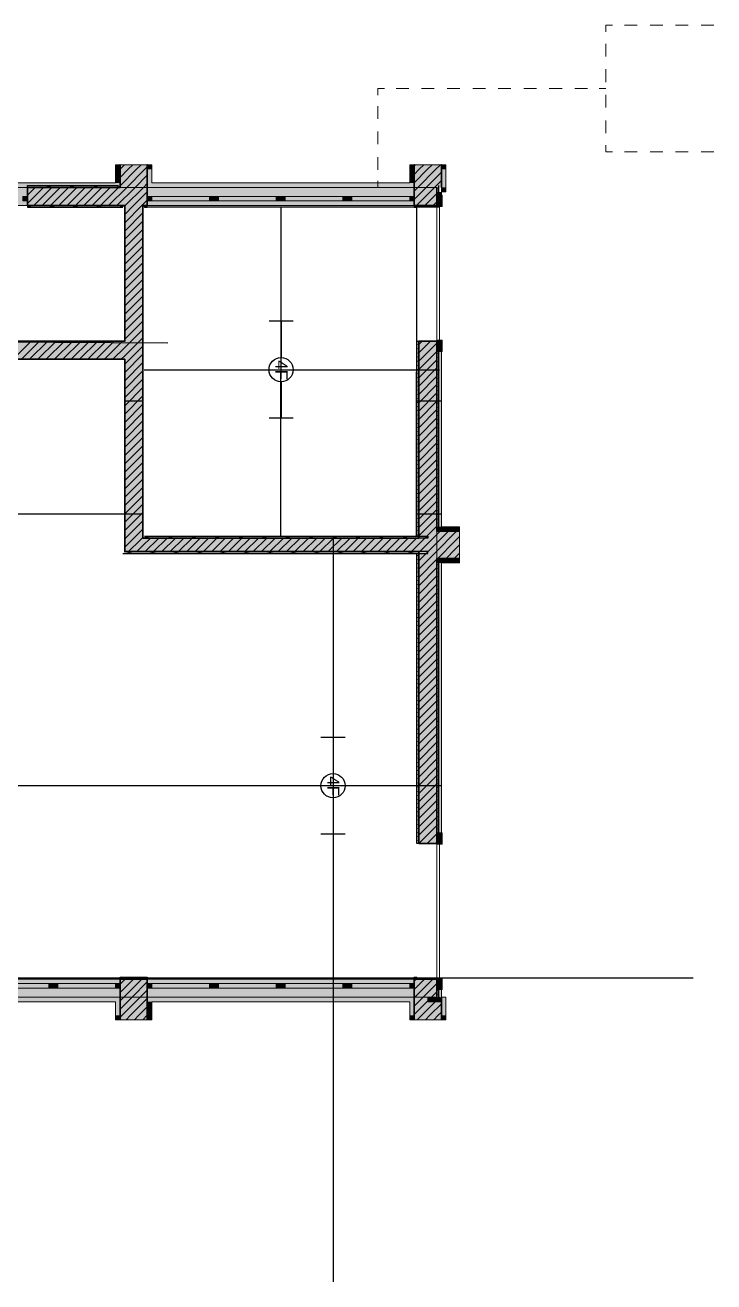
# Model space of a CAD drawing. Header units: inches. Extents: x 99 to 83418, y 65 to 21631.
# Drawn here: x 33628 to 41239, y 7742 to 21631 of the extents above; entities that cross this region are included whole.
import ezdxf

# ---------------------------------------------------------------- set-up
doc = ezdxf.new("R2010")
doc.units = ezdxf.units.IN
doc.header["$MEASUREMENT"] = 0
for name, color, linetype in [('A-Place', 50, 'Continuous'), ('lights', 1, 'Continuous'), ('PDF_Structural - Bearing', 7, 'Continuous')]:
    doc.layers.add(name, color=color, linetype=linetype)
doc.layers.add('PDF_Interior$-$Furniture$', color=7, linetype='Continuous', true_color=0x573938)
doc.styles.get("Standard").update_dxf_attribs({"font": 'arial.ttf'})

# ---------------------------------------------------------------- blocks, each defined once
blk = doc.blocks.new('4feet')
at = {"layer": 'lights'}
for p, q in [((2508, 2040), (2508, 1740)), ((3708, 2040), (3708, 1740)), ((2508, 1890), (2958, 1890)), ((3258, 1890), (3708, 1890))]:
    blk.add_line(p, q, dxfattribs=at)
blk.add_circle((3108, 1890), 150, dxfattribs=at)
at = {"layer": 'lights', "insert": (2990, 1970), "char_height": 150, "attachment_point": 1}
blk.add_mtext_dynamic_manual_height_columns('4F', width=300, gutter_width=12.5, heights=[0], dxfattribs=at)

msp = doc.modelspace()

# ---------------------------------------------------------------- linework, layer by layer
at = {"layer": 'A-Place'}
for p, q in [((34943, 19623), (38208, 19623)), ((36454, 15985), (36458, 19620)), ((37954, 15983), (37958, 19618)), ((31631, 18138), (35204, 18121)), ((34943, 17823), (38208, 17823)), ((34928, 17475), (34728, 17475)), ((38228, 17475), (37958, 17475)), ((34928, 16225), (31630, 16225)), ((38228, 16225), (37954, 16225)), ((37031, 15983), (37031, 7742)), ((38228, 13225), (31630, 13225)), ((41009, 11100), (7459, 11100))]:
    msp.add_line(p, q, dxfattribs=at)
at = {"layer": 'PDF_Interior$-$Furniture$', "color": 121, "lineweight": 13, "true_color": 0x80ffdf}
for points in [[(33685, 19858), (33653, 19852)], [(33944, 19858), (33831, 19838)], [(34203, 19858), (34090, 19838)], [(34463, 19858), (34349, 19838)], [(34667, 19849), (34608, 19838)], [(38198, 19831), (38178, 19828)], [(38198, 19786), (38178, 19782)], [(38198, 19740), (38178, 19736)], [(33733, 19638), (33653, 19624)], [(33992, 19638), (33879, 19618)], [(34251, 19638), (34138, 19618)], [(34511, 19638), (34397, 19618)], [(34719, 19629), (34656, 19618)], [(34978, 19629), (34943, 19623)], [(38198, 19694), (38178, 19691)], [(38198, 19649), (38178, 19645)], [(37978, 18102), (37958, 18098)], [(37978, 18056), (37958, 18053)], [(38183, 18138), (38178, 18137)], [(38198, 18095), (38178, 18091)], [(37978, 18010), (37958, 18007)], [(37978, 17965), (37958, 17961)], [(37978, 17919), (37958, 17916)], [(38198, 18049), (38178, 18046)], [(38198, 18004), (38178, 18000)], [(38198, 17958), (38178, 17954)], [(37978, 17873), (37958, 17870)], [(37978, 17828), (37958, 17824)], [(37978, 17782), (37958, 17778)], [(38198, 17912), (38178, 17909)], [(38198, 17867), (38178, 17863)], [(38198, 17821), (38178, 17817)], [(37978, 17736), (37958, 17733)], [(37978, 17691), (37958, 17687)], [(37978, 17645), (37958, 17641)], [(38198, 17775), (38178, 17772)], [(38198, 17729), (38178, 17726)], [(38198, 17684), (38178, 17680)], [(37978, 17599), (37958, 17596)], [(37978, 17554), (37958, 17550)], [(37978, 17508), (37958, 17504)], [(38198, 17638), (38178, 17635)], [(38198, 17592), (38178, 17589)], [(38198, 17547), (38178, 17543)], [(38198, 17501), (38178, 17497)], [(37978, 17462), (37958, 17459)], [(37978, 17416), (37958, 17413)], [(37978, 17371), (37958, 17367)], [(38198, 17455), (38178, 17452)], [(38198, 17410), (38178, 17406)], [(38198, 17364), (38178, 17360)], [(37978, 17325), (37958, 17322)], [(37978, 17279), (37958, 17276)], [(37978, 17234), (37958, 17230)], [(38198, 17318), (38178, 17315)], [(38198, 17272), (38178, 17269)], [(38198, 17227), (38178, 17223)], [(37978, 17188), (37958, 17184)], [(37978, 17142), (37958, 17139)], [(37978, 17097), (37958, 17093)], [(38198, 17181), (38178, 17178)], [(38198, 17135), (38178, 17132)], [(38198, 17090), (38178, 17086)], [(37978, 17051), (37958, 17047)], [(37978, 17005), (37958, 17002)], [(37978, 16960), (37958, 16956)], [(38198, 17044), (38178, 17040)], [(38198, 16998), (38178, 16995)], [(38198, 16953), (38178, 16949)], [(37978, 16914), (37958, 16910)], [(37978, 16868), (37958, 16865)], [(37978, 16822), (37958, 16819)], [(38198, 16907), (38178, 16903)], [(38198, 16861), (38178, 16858)], [(38198, 16816), (38178, 16812)], [(37978, 16777), (37958, 16773)], [(37978, 16731), (37958, 16728)], [(37978, 16685), (37958, 16682)], [(38198, 16770), (38178, 16766)], [(38198, 16724), (38178, 16721)], [(38198, 16678), (38178, 16675)], [(37978, 16640), (37958, 16636)], [(37978, 16594), (37958, 16590)], [(37978, 16548), (37958, 16545)], [(38198, 16633), (38178, 16629)], [(38198, 16587), (38178, 16584)], [(38198, 16541), (38178, 16538)], [(37978, 16503), (37958, 16499)], [(37978, 16457), (37958, 16453)], [(37978, 16411), (37958, 16408)], [(38198, 16496), (38178, 16492)], [(38198, 16450), (38178, 16446)], [(38198, 16404), (38178, 16401)], [(37978, 16366), (37958, 16362)], [(37978, 16320), (37958, 16316)], [(37978, 16274), (37958, 16271)], [(38198, 16359), (38178, 16355)], [(38198, 16313), (38178, 16309)], [(38198, 16267), (38178, 16264)], [(37978, 16228), (37958, 16225)], [(37978, 16183), (37958, 16179)], [(37978, 16137), (37958, 16134)], [(38198, 16222), (38178, 16218)], [(38198, 16176), (38178, 16172)], [(38198, 16130), (38178, 16127)], [(35032, 15983), (34930, 15965)], [(35291, 15983), (35178, 15963)], [(35550, 15983), (35437, 15963)], [(35809, 15983), (35696, 15963)], [(36069, 15983), (35955, 15963)], [(36328, 15983), (36214, 15963)], [(36587, 15983), (36473, 15963)], [(36846, 15983), (36733, 15963)], [(37105, 15983), (36992, 15963)], [(37364, 15983), (37251, 15963)], [(37623, 15983), (37510, 15963)], [(37883, 15983), (37769, 15963)], [(37978, 16091), (37958, 16088)], [(37978, 16046), (37958, 16042)], [(37978, 16000), (37958, 15996)], [(38198, 16084), (38178, 16081)], [(38078, 15972), (38028, 15963)], [(34845, 15813), (34732, 15793)], [(35104, 15813), (34991, 15793)], [(35364, 15813), (35250, 15793)], [(35623, 15813), (35509, 15793)], [(35882, 15813), (35768, 15793)], [(36141, 15813), (36028, 15793)], [(36400, 15813), (36287, 15793)], [(36659, 15813), (36546, 15793)], [(36918, 15813), (36805, 15793)], [(37178, 15813), (37064, 15793)], [(37437, 15813), (37323, 15793)], [(37696, 15813), (37582, 15793)], [(37955, 15813), (37842, 15793)], [(37978, 15771), (37958, 15768)], [(37978, 15726), (37958, 15722)], [(38197, 15719), (38178, 15715)], [(37978, 15680), (37958, 15677)], [(37978, 15634), (37958, 15631)], [(37978, 15589), (37958, 15585)], [(38198, 15673), (38178, 15670)], [(38198, 15627), (38178, 15624)], [(38198, 15582), (38178, 15578)], [(37978, 15543), (37958, 15539)], [(37978, 15497), (37958, 15494)], [(37978, 15452), (37958, 15448)], [(38198, 15536), (38178, 15533)], [(38198, 15490), (38178, 15487)], [(38198, 15445), (38178, 15441)], [(37978, 15406), (37958, 15402)], [(37978, 15360), (37958, 15357)], [(37978, 15315), (37958, 15311)], [(38198, 15399), (38178, 15395)], [(38198, 15353), (38178, 15350)], [(38198, 15308), (38178, 15304)], [(37978, 15269), (37958, 15265)], [(37978, 15223), (37958, 15220)], [(37978, 15177), (37958, 15174)], [(38198, 15262), (38178, 15258)], [(38198, 15216), (38178, 15213)], [(38198, 15171), (38178, 15167)], [(37978, 15132), (37958, 15128)], [(37978, 15086), (37958, 15083)], [(37978, 15040), (37958, 15037)], [(38198, 15125), (38178, 15121)], [(38198, 15079), (38178, 15076)], [(38198, 15033), (38178, 15030)], [(37978, 14995), (37958, 14991)], [(37978, 14949), (37958, 14945)], [(37978, 14903), (37958, 14900)], [(38198, 14988), (38178, 14984)], [(38198, 14942), (38178, 14939)], [(38198, 14896), (38178, 14893)], [(37978, 14858), (37958, 14854)], [(37978, 14812), (37958, 14808)], [(37978, 14766), (37958, 14763)], [(38198, 14851), (38178, 14847)], [(38198, 14805), (38178, 14801)], [(38198, 14759), (38178, 14756)], [(37978, 14721), (37958, 14717)], [(37978, 14675), (37958, 14671)], [(37978, 14629), (37958, 14626)], [(38198, 14714), (38178, 14710)], [(38198, 14668), (38178, 14664)], [(38198, 14622), (38178, 14619)], [(37978, 14583), (37958, 14580)], [(37978, 14538), (37958, 14534)], [(37978, 14492), (37958, 14489)], [(37978, 14446), (37958, 14443)], [(38198, 14577), (38178, 14573)], [(38198, 14531), (38178, 14527)], [(38198, 14485), (38178, 14482)], [(37978, 14401), (37958, 14397)], [(37978, 14355), (37958, 14351)], [(37978, 14309), (37958, 14306)], [(38198, 14439), (38178, 14436)], [(38198, 14394), (38178, 14390)], [(38198, 14348), (38178, 14345)], [(37978, 14264), (37958, 14260)], [(37978, 14218), (37958, 14214)], [(37978, 14172), (37958, 14169)], [(38198, 14302), (38178, 14299)], [(38198, 14257), (38178, 14253)], [(38198, 14211), (38178, 14207)], [(37978, 14126), (37958, 14123)], [(37978, 14081), (37958, 14077)], [(37978, 14035), (37958, 14032)], [(38198, 14165), (38178, 14162)], [(38198, 14120), (38178, 14116)], [(38198, 14074), (38178, 14070)], [(38198, 14028), (38178, 14025)], [(37978, 13989), (37958, 13986)], [(37978, 13944), (37958, 13940)], [(37978, 13898), (37958, 13894)], [(38198, 13983), (38178, 13979)], [(38198, 13937), (38178, 13933)], [(38198, 13891), (38178, 13888)], [(37978, 13852), (37958, 13849)], [(37978, 13807), (37958, 13803)], [(37978, 13761), (37958, 13757)], [(38198, 13845), (38178, 13842)], [(38198, 13800), (38178, 13796)], [(38198, 13754), (38178, 13751)], [(37978, 13715), (37958, 13712)], [(37978, 13670), (37958, 13666)], [(37978, 13624), (37958, 13620)], [(38198, 13708), (38178, 13705)], [(38198, 13663), (38178, 13659)], [(38198, 13617), (38178, 13613)], [(37978, 13578), (37958, 13575)], [(37978, 13532), (37958, 13529)], [(37978, 13487), (37958, 13483)], [(38198, 13571), (38178, 13568)], [(38198, 13526), (38178, 13522)], [(38198, 13480), (38178, 13476)], [(37978, 13441), (37958, 13438)], [(37978, 13395), (37958, 13392)], [(37978, 13350), (37958, 13346)], [(38198, 13434), (38178, 13431)], [(38198, 13388), (38178, 13385)], [(38198, 13343), (38178, 13339)], [(37978, 13304), (37958, 13300)], [(37978, 13258), (37958, 13255)], [(37978, 13213), (37958, 13209)], [(38198, 13297), (38178, 13294)], [(38198, 13251), (38178, 13248)], [(38198, 13206), (38178, 13202)], [(37978, 13167), (37958, 13163)], [(37978, 13121), (37958, 13118)], [(37978, 13076), (37958, 13072)], [(38198, 13160), (38178, 13156)], [(38198, 13114), (38178, 13111)], [(38198, 13069), (38178, 13065)], [(37978, 13030), (37958, 13026)], [(37978, 12984), (37958, 12981)], [(37978, 12938), (37958, 12935)], [(38198, 13023), (38178, 13019)], [(38198, 12977), (38178, 12974)], [(38198, 12932), (38178, 12928)], [(37978, 12893), (37958, 12889)], [(37978, 12847), (37958, 12844)], [(37978, 12801), (37958, 12798)], [(38198, 12886), (38178, 12882)], [(38198, 12840), (38178, 12837)], [(38198, 12794), (38178, 12791)], [(37978, 12756), (37958, 12752)], [(37978, 12710), (37958, 12706)], [(37978, 12664), (37958, 12661)], [(38198, 12749), (38178, 12745)], [(38198, 12703), (38178, 12700)], [(38198, 12657), (38178, 12654)], [(37978, 12619), (37958, 12615)], [(38198, 12612), (38178, 12608)], [(34740, 11088), (34854, 11108)], [(37959, 11107), (37928, 11102)], [(38198, 11058), (38178, 11055)], [(38198, 11012), (38178, 11009)], [(38198, 10967), (38178, 10963)], [(38198, 10921), (38178, 10917)], [(38198, 10875), (38192, 10874)]]:
    msp.add_lwpolyline(points, dxfattribs=at)
at = {"layer": 'PDF_Interior$-$Furniture$', "color": 126, "lineweight": 25, "true_color": 0x008060}
for points in [[(34678, 19838), (33653, 19838), (33653, 19858), (34658, 19858)], [(38178, 19838), (38178, 19638), (38198, 19638), (38198, 19858)], [(34728, 19638), (33653, 19638), (33653, 19618), (34708, 19618)], [(34948, 19618), (34978, 19618), (34978, 19638), (34928, 19638)], [(37978, 19638), (37928, 19638), (37928, 19618), (37958, 19618)], [(37958, 15983), (37958, 18138), (37978, 18138), (37978, 15963)], [(38198, 16058), (38198, 18138), (38178, 18138), (38178, 16038)], [(34948, 15983), (38078, 15983), (38078, 15963), (34928, 15963)], [(34708, 15793), (38078, 15793), (38078, 15813), (34728, 15813)], [(37978, 15813), (37978, 12588), (37958, 12588), (37958, 15793)], [(38178, 15738), (38178, 12588), (38198, 12588), (38198, 15718)], [(37978, 11088), (37928, 11088), (37928, 11108), (37958, 11108)], [(38198, 10868), (38198, 11088), (38178, 11088), (38178, 10888)]]:
    msp.add_lwpolyline(points, dxfattribs=at)
msp.add_lwpolyline([(34978, 11088), (34678, 11088), (34678, 11108), (34978, 11108)], close=True, dxfattribs=at)
at = {"layer": 'PDF_Interior$-$Furniture$', "color": 7, "lineweight": 0, "true_color": 0xffffff, "transparency": 33554559}
for points in [[(34678, 19838), (34658, 19858), (33653, 19838), (33653, 19858)], [(38178, 19838), (38178, 19638), (38198, 19858), (38198, 19638)], [(34708, 19618), (34728, 19638), (33653, 19618), (33653, 19638)], [(34928, 19638), (34948, 19618), (34978, 19638), (34978, 19618)], [(37978, 19638), (37928, 19638), (37958, 19618), (37928, 19618)], [(37958, 18138), (37958, 15983), (37978, 18138), (37978, 15963)], [(38178, 16038), (38198, 16058), (38178, 18138), (38198, 18138)], [(34948, 15983), (34928, 15963), (38078, 15983), (38078, 15963)], [(38078, 15793), (38078, 15813), (34708, 15793), (34728, 15813)], [(37978, 15813), (37958, 15793), (37978, 12588), (37958, 12588)], [(38178, 12588), (38198, 12588), (38178, 15738), (38198, 15718)], [(34978, 11108), (34678, 11108), (34978, 11088), (34678, 11088)], [(37958, 11108), (37928, 11108), (37978, 11088), (37928, 11088)], [(38198, 11088), (38178, 11088), (38198, 10868), (38178, 10888)]]:
    msp.add_solid(points, dxfattribs=at)
at = {"layer": 'PDF_Structural - Bearing', "lineweight": 13}
for points in [[(40045, 21558), (40045, 21631), (40118, 21631)], [(40251, 21631), (40392, 21631)], [(40534, 21631), (40675, 21631)], [(40816, 21631), (40957, 21631)], [(41098, 21631), (41239, 21631)], [(40045, 21284), (40045, 21425)], [(40045, 21002), (40045, 21143)], [(37525, 20858), (37525, 20931), (37598, 20931)], [(37727, 20931), (37868, 20931)], [(38009, 20931), (38150, 20931)], [(38291, 20931), (38432, 20931)], [(38574, 20931), (38715, 20931)], [(38856, 20931), (38997, 20931)], [(39138, 20931), (39279, 20931)], [(39420, 20931), (39561, 20931)], [(39702, 20931), (39844, 20931)], [(39972, 20931), (40045, 20931)], [(40045, 20720), (40045, 20861)], [(37525, 20596), (37525, 20737)], [(40045, 20437), (40045, 20578)], [(37525, 20314), (37525, 20455)], [(40118, 20231), (40045, 20231), (40045, 20304)], [(37525, 20032), (37525, 20173)], [(40392, 20231), (40251, 20231)], [(40675, 20231), (40534, 20231)], [(40957, 20231), (40816, 20231)], [(41239, 20231), (41098, 20231)], [(37525, 19838), (37525, 19911)], [(35665, 19738), (35028, 19738)], [(36403, 19738), (35765, 19738)], [(37140, 19738), (36503, 19738)], [(37878, 19738), (37240, 19738)], [(35028, 19688), (35665, 19688)], [(35765, 19688), (36403, 19688)], [(36503, 19688), (37140, 19688)], [(37240, 19688), (37878, 19688)], [(33253, 11038), (33890, 11038)], [(33890, 10988), (33253, 10988)], [(33990, 11038), (34628, 11038)], [(34628, 10988), (33990, 10988)], [(35028, 11038), (35665, 11038)], [(35665, 10988), (35028, 10988)], [(35765, 11038), (36403, 11038)], [(36403, 10988), (35765, 10988)], [(36503, 11038), (37140, 11038)], [(37140, 10988), (36503, 10988)], [(37240, 11038), (37878, 11038)], [(37878, 10988), (37240, 10988)]]:
    msp.add_lwpolyline(points, dxfattribs=at)
at = {"layer": 'PDF_Structural - Bearing', "color": 251, "lineweight": 18, "true_color": 0x6a6a6a}
for points in [[(34978, 20088), (34678, 20088), (34628, 20088), (34628, 19888), (31778, 19888), (31778, 20038), (31778, 20088), (31428, 20088)], [(31728, 19838), (34678, 19838), (34678, 19888), (34678, 20038)], [(38228, 20088), (37928, 20088), (37878, 20088), (37878, 19888), (35028, 19888), (35028, 20038), (35028, 20088), (34678, 20088)], [(34978, 20038), (34978, 19838), (35028, 19838), (37928, 19838), (37928, 19888), (37928, 20038)], [(38178, 19788), (38178, 19637), (38228, 19637), (38228, 19788), (38278, 19788), (38278, 20038), (38278, 20088), (37928, 20088)], [(38228, 20038), (38228, 19838), (38228, 19788)], [(38428, 15738), (38428, 16038), (38428, 16088), (38228, 16088), (38228, 18138), (38178, 18138), (38178, 16088), (38178, 16038), (38378, 16038)], [(38378, 15738), (38178, 15738), (38178, 15688), (38178, 12588), (38228, 12588), (38228, 15688), (38378, 15688), (38428, 15688), (38428, 16038)], [(31428, 10638), (31728, 10638), (31778, 10638), (31778, 10838), (34628, 10838), (34628, 10688), (34628, 10638), (34978, 10638)], [(34678, 10688), (34678, 10888), (34628, 10888), (31728, 10888), (31728, 10838), (31728, 10688)], [(34678, 10638), (34978, 10638), (35028, 10638), (35028, 10838), (37878, 10838), (37878, 10688), (37878, 10638), (38228, 10638)], [(37928, 10688), (37928, 10888), (37878, 10888), (34978, 10888), (34978, 10838), (34978, 10688)], [(37928, 10638), (38228, 10638), (38278, 10638), (38278, 10888), (38228, 10888), (38228, 10688)]]:
    msp.add_lwpolyline(points, dxfattribs=at)
at = {"layer": 'PDF_Structural - Bearing', "lineweight": 35}
for points in [[(34678, 20038), (34678, 20088), (34678, 20038), (34678, 19838), (33653, 19838), (33653, 19738), (33653, 19688), (33653, 19638), (34728, 19638), (34728, 18138), (31678, 18138)], [(34978, 20038), (34978, 20088), (34978, 20038), (34978, 19838), (34978, 19738), (34978, 19688), (34978, 19638), (34928, 19638), (34928, 15963), (37978, 15963), (37978, 18138), (38178, 18138), (38178, 16038), (38378, 16038)], [(37928, 20038), (37928, 20088), (37928, 20038), (37928, 19838), (37928, 19738), (37928, 19688), (37928, 19638), (37978, 19638), (38178, 19638), (38178, 19838)], [(38228, 19838), (38228, 20038), (38228, 20088), (38228, 20038)], [(37978, 19638), (38178, 19638)], [(37978, 18138), (38178, 18138)], [(31728, 10688), (31728, 10638), (31728, 10688), (31728, 10888), (31728, 10988), (31728, 11038), (31728, 11088), (31678, 11088), (31678, 17938), (34728, 17938), (34728, 15813), (34928, 15813), (37978, 15813), (37978, 12588), (38178, 12588), (38178, 15738), (38378, 15738)], [(37978, 12588), (38178, 12588)], [(34678, 10688), (34678, 10638), (34678, 10688), (34678, 10888), (34678, 10988), (34678, 11038), (34678, 11088), (34978, 11088), (34978, 11038), (34978, 10988), (34978, 10888), (34978, 10688), (34978, 10638), (34978, 10688)], [(37928, 10688), (37928, 10638), (37928, 10688), (37928, 10888), (37928, 10988), (37928, 11038), (37928, 11088), (37978, 11088), (38178, 11088), (38178, 10888)], [(37978, 11088), (38178, 11088)], [(38228, 10688), (38228, 10638), (38228, 10688), (38228, 10888)]]:
    msp.add_lwpolyline(points, dxfattribs=at)
at = {"layer": 'PDF_Structural - Bearing', "color": 11, "lineweight": 9, "true_color": 0xfe847a}
for points in [[(34551, 19638), (34751, 19838), (34951, 20038), (34978, 20065)], [(34678, 19857), (34859, 20038), (34909, 20088)], [(34678, 19949), (34767, 20038), (34817, 20088)], [(34678, 20041), (34725, 20088)], [(37928, 19798), (37968, 19838), (38168, 20038), (38218, 20088)], [(37928, 19890), (38076, 20038), (38126, 20088)], [(37928, 19982), (37984, 20038), (38034, 20088)], [(37928, 20074), (37942, 20088)], [(37928, 19706), (37978, 19756), (38060, 19838), (38228, 20006)], [(34643, 19638), (34843, 19838), (34978, 19973)], [(34728, 19631), (34735, 19638), (34935, 19838), (34978, 19881)], [(37952, 19638), (37978, 19664), (38152, 19838), (38228, 19914)], [(33653, 19660), (33832, 19838)], [(33653, 19751), (33740, 19838)], [(33723, 19638), (33923, 19838)], [(33815, 19638), (34015, 19838)], [(33907, 19638), (34107, 19838)], [(33999, 19638), (34199, 19838)], [(34091, 19638), (34291, 19838)], [(34183, 19638), (34383, 19838)], [(34275, 19638), (34475, 19838)], [(34367, 19638), (34567, 19838)], [(34459, 19638), (34659, 19838)], [(34728, 19539), (34827, 19638), (34978, 19789)], [(38178, 19772), (38044, 19638)], [(34728, 19447), (34918, 19638), (34978, 19697)], [(38178, 19680), (38136, 19638)], [(34728, 19356), (34928, 19556)], [(34728, 19264), (34928, 19464)], [(34728, 19172), (34928, 19372)], [(34728, 19080), (34928, 19280)], [(34728, 18988), (34928, 19188)], [(34728, 18896), (34928, 19096)], [(34728, 18804), (34928, 19004)], [(34728, 18712), (34928, 18912)], [(34728, 18620), (34928, 18820)], [(34728, 18528), (34928, 18728)], [(34728, 18436), (34928, 18636)], [(34728, 18344), (34928, 18544)], [(34728, 18252), (34928, 18452)], [(34728, 18161), (34928, 18361)], [(34597, 17938), (34728, 18069), (34928, 18269)], [(33494, 17938), (33694, 18138)], [(33586, 17938), (33786, 18138)], [(33678, 17938), (33878, 18138)], [(33770, 17938), (33970, 18138)], [(33862, 17938), (34062, 18138)], [(33954, 17938), (34154, 18138)], [(34046, 17938), (34246, 18138)], [(34138, 17938), (34338, 18138)], [(34230, 17938), (34430, 18138)], [(34322, 17938), (34522, 18138)], [(34413, 17938), (34613, 18138)], [(34505, 17938), (34705, 18138)], [(34689, 17938), (34728, 17977), (34928, 18177)], [(34728, 17885), (34928, 18085)], [(37978, 18009), (38107, 18138)], [(37978, 18101), (38015, 18138)], [(37978, 17918), (38178, 18118)], [(34728, 17793), (34928, 17993)], [(37978, 17826), (38178, 18026)], [(37978, 17734), (38178, 17934)], [(34728, 17701), (34928, 17901)], [(34728, 17609), (34928, 17809)], [(37978, 17642), (38178, 17842)], [(34728, 17517), (34928, 17717)], [(37978, 17550), (38178, 17750)], [(37978, 17458), (38178, 17658)], [(34728, 17425), (34928, 17625)], [(34728, 17333), (34928, 17533)], [(37978, 17366), (38178, 17566)], [(34728, 17241), (34928, 17441)], [(37978, 17274), (38178, 17474)], [(37978, 17182), (38178, 17382)], [(34728, 17149), (34928, 17349)], [(34728, 17057), (34928, 17257)], [(37978, 17090), (38178, 17290)], [(34728, 16966), (34928, 17166)], [(37978, 16998), (38178, 17198)], [(37978, 16906), (38178, 17106)], [(34728, 16874), (34928, 17074)], [(34728, 16782), (34928, 16982)], [(37978, 16814), (38178, 17014)], [(34728, 16690), (34928, 16890)], [(37978, 16723), (38178, 16923)], [(37978, 16631), (38178, 16831)], [(34728, 16598), (34928, 16798)], [(34728, 16506), (34928, 16706)], [(37978, 16539), (38178, 16739)], [(34728, 16414), (34928, 16614)], [(37978, 16447), (38178, 16647)], [(37978, 16355), (38178, 16555)], [(34728, 16322), (34928, 16522)], [(34728, 16230), (34928, 16430)], [(37978, 16263), (38178, 16463)], [(34728, 16138), (34928, 16338)], [(37978, 16171), (38178, 16371)], [(37978, 16079), (38178, 16279)], [(34728, 16046), (34928, 16246)], [(34928, 16154), (34737, 15963), (34728, 15954)], [(37978, 15987), (38178, 16187)], [(34928, 16062), (34829, 15963), (34728, 15862)], [(37896, 15813), (37978, 15895), (38178, 16095)], [(37978, 15619), (38178, 15819), (38378, 16019), (38397, 16038)], [(37978, 15711), (38178, 15911), (38305, 16038)], [(37978, 15803), (38178, 16003), (38213, 16038)], [(38189, 15738), (38378, 15928), (38428, 15978)], [(34898, 15941), (34770, 15813)], [(35012, 15963), (34928, 15879), (34862, 15813)], [(34928, 15971), (34920, 15963), (34898, 15941)], [(34954, 15813), (35104, 15963)], [(35046, 15813), (35196, 15963)], [(35138, 15813), (35288, 15963)], [(35230, 15813), (35380, 15963)], [(35322, 15813), (35472, 15963)], [(35414, 15813), (35564, 15963)], [(35506, 15813), (35656, 15963)], [(35598, 15813), (35748, 15963)], [(35690, 15813), (35840, 15963)], [(35782, 15813), (35932, 15963)], [(35874, 15813), (36024, 15963)], [(35965, 15813), (36115, 15963)], [(36057, 15813), (36207, 15963)], [(36149, 15813), (36299, 15963)], [(36241, 15813), (36391, 15963)], [(36333, 15813), (36483, 15963)], [(36425, 15813), (36575, 15963)], [(36517, 15813), (36667, 15963)], [(36609, 15813), (36759, 15963)], [(36701, 15813), (36851, 15963)], [(36793, 15813), (36943, 15963)], [(36885, 15813), (37035, 15963)], [(36977, 15813), (37127, 15963)], [(37069, 15813), (37219, 15963)], [(37160, 15813), (37310, 15963)], [(37252, 15813), (37402, 15963)], [(37344, 15813), (37494, 15963)], [(37436, 15813), (37586, 15963)], [(37528, 15813), (37678, 15963)], [(37620, 15813), (37770, 15963)], [(37712, 15813), (37862, 15963)], [(37804, 15813), (37954, 15963)], [(38280, 15738), (38378, 15836), (38428, 15886)], [(37978, 15528), (38178, 15728)], [(38372, 15738), (38378, 15744), (38428, 15794)], [(37978, 15436), (38178, 15636)], [(37978, 15344), (38178, 15544)], [(37978, 15252), (38178, 15452)], [(37978, 15160), (38178, 15360)], [(37978, 15068), (38178, 15268)], [(37978, 14976), (38178, 15176)], [(37978, 14884), (38178, 15084)], [(37978, 14792), (38178, 14992)], [(37978, 14700), (38178, 14900)], [(37978, 14608), (38178, 14808)], [(37978, 14516), (38178, 14716)], [(37978, 14424), (38178, 14624)], [(37978, 14333), (38178, 14533)], [(37978, 14241), (38178, 14441)], [(37978, 14149), (38178, 14349)], [(37978, 14057), (38178, 14257)], [(37978, 13965), (38178, 14165)], [(37978, 13873), (38178, 14073)], [(37978, 13781), (38178, 13981)], [(37978, 13689), (38178, 13889)], [(37978, 13597), (38178, 13797)], [(37978, 13505), (38178, 13705)], [(37978, 13413), (38178, 13613)], [(37978, 13321), (38178, 13521)], [(37978, 13229), (38178, 13429)], [(37978, 13138), (38178, 13338)], [(37978, 13046), (38178, 13246)], [(37978, 12954), (38178, 13154)], [(37978, 12862), (38178, 13062)], [(37978, 12770), (38178, 12970)], [(37978, 12678), (38178, 12878)], [(37980, 12588), (38178, 12786)], [(38072, 12588), (38178, 12694)], [(38164, 12588), (38178, 12602)], [(34678, 10849), (34717, 10888), (34917, 11088)], [(34678, 10940), (34825, 11088)], [(34678, 11032), (34734, 11088)], [(34678, 10757), (34809, 10888), (34978, 11057)], [(37928, 10881), (37935, 10888), (37978, 10931), (38056, 11010), (38135, 11088)], [(37928, 11065), (37951, 11088)], [(37928, 10973), (37978, 11023), (38010, 11056)], [(38178, 11039), (38102, 10964), (38027, 10888), (37928, 10789)], [(38043, 11088), (38010, 11056)], [(34678, 10665), (34701, 10688), (34901, 10888), (34978, 10965)], [(34743, 10638), (34793, 10688), (34978, 10873)], [(38178, 10947), (38148, 10918), (38119, 10888), (37928, 10697)], [(37961, 10638), (38011, 10688), (38211, 10888)], [(34835, 10638), (34885, 10688), (34978, 10781)], [(38052, 10638), (38102, 10688), (38228, 10814)], [(38144, 10638), (38194, 10688), (38228, 10722)], [(34927, 10638), (34977, 10688), (34978, 10689)]]:
    msp.add_lwpolyline(points, dxfattribs=at)
at = {"layer": 'PDF_Structural - Bearing', "color": 123, "lineweight": 18, "true_color": 0x71cebe}
msp.add_lwpolyline([(11978, 19838), (11978, 10888), (28215, 10888), (28215, 8376), (31690, 8376), (31690, 10888), (38178, 10888), (38178, 19838)], close=True, dxfattribs=at)
at = {"layer": 'PDF_Structural - Bearing', "lineweight": 13}
for points in [[(32453, 19638), (33653, 19638), (33653, 19688), (33653, 19738), (33653, 19688), (33603, 19688), (33603, 19738), (33653, 19738), (33653, 19838), (32453, 19838), (32453, 19738), (32453, 19688)], [(34978, 19638), (37928, 19638), (37928, 19688), (37928, 19738), (37928, 19688), (37878, 19688), (37878, 19738), (37928, 19738), (37928, 19838), (34978, 19838), (34978, 19738), (34978, 19688)], [(34978, 19688), (35028, 19688), (35028, 19738), (34978, 19738)], [(35715, 19688), (35765, 19688), (35765, 19738), (35715, 19738), (35665, 19738), (35665, 19688)], [(36453, 19688), (36503, 19688), (36503, 19738), (36453, 19738), (36403, 19738), (36403, 19688)], [(37190, 19688), (37240, 19688), (37240, 19738), (37190, 19738), (37140, 19738), (37140, 19688)], [(31728, 11088), (34678, 11088), (34678, 11038), (34678, 10988), (34678, 11038), (34628, 11038), (34628, 10988), (34678, 10988), (34678, 10888), (31728, 10888), (31728, 10988), (31728, 11038)], [(33940, 11038), (33990, 11038), (33990, 10988), (33940, 10988), (33890, 10988), (33890, 11038)], [(34978, 11088), (37928, 11088), (37928, 11038), (37928, 10988), (37928, 11038), (37878, 11038), (37878, 10988), (37928, 10988), (37928, 10888), (34978, 10888), (34978, 10988), (34978, 11038)], [(34978, 11038), (35028, 11038), (35028, 10988), (34978, 10988)], [(35715, 11038), (35765, 11038), (35765, 10988), (35715, 10988), (35665, 10988), (35665, 11038)], [(36453, 11038), (36503, 11038), (36503, 10988), (36453, 10988), (36403, 10988), (36403, 11038)], [(37190, 11038), (37240, 11038), (37240, 10988), (37190, 10988), (37140, 10988), (37140, 11038)]]:
    msp.add_lwpolyline(points, close=True, dxfattribs=at)
at = {"layer": 'PDF_Structural - Bearing', "color": 30, "lineweight": 20, "true_color": 0xff6600}
for points in [[(38178, 19628), (38238, 19628), (38238, 19753), (38178, 19753)], [(38178, 18148), (38238, 18148), (38238, 18023), (38178, 18023)], [(38178, 12578), (38238, 12578), (38238, 12703), (38178, 12703)], [(38178, 11098), (38238, 11098), (38238, 10973), (38178, 10973)]]:
    msp.add_lwpolyline(points, close=True, dxfattribs=at)
at = {"layer": 'PDF_Structural - Bearing', "color": 30, "lineweight": 18, "true_color": 0xff6600}
for points in [[(38208, 19628), (38208, 18148)], [(38208, 12578), (38208, 11098)]]:
    msp.add_lwpolyline(points, dxfattribs=at)
at = {"layer": 'PDF_Structural - Bearing', "lineweight": 35}
for points in [[(38378, 16038), (38428, 16038)], [(38428, 15738), (38378, 15738)]]:
    msp.add_lwpolyline(points, close=True, dxfattribs=at)
at = {"layer": 'PDF_Structural - Bearing', "color": 251, "lineweight": 18, "true_color": 0x6a6a6a}
msp.add_lwpolyline([(38228, 11088), (38178, 11088), (38178, 10888), (38078, 10888), (38078, 10838), (38228, 10838), (38228, 10888)], close=True, dxfattribs=at)
at = {"layer": 'PDF_Structural - Bearing', "color": 7, "lineweight": 0, "true_color": 0xffffff, "transparency": 33554559}
for points in [[(34628, 20038), (34628, 20088), (34678, 20038)], [(34628, 20088), (34678, 20088), (34678, 20038)], [(34628, 20038), (34678, 20038), (34628, 19888), (34678, 19888)], [(34978, 20088), (34978, 20038), (34678, 20088), (34678, 20038)], [(34678, 20038), (34978, 20038), (34678, 19838), (34978, 19838)], [(34978, 20088), (35028, 20088), (34978, 20038)], [(34978, 20038), (35028, 20088), (35028, 20038)], [(34978, 20038), (35028, 20038), (34978, 19838), (35028, 19838)], [(37878, 20038), (37878, 20088), (37928, 20038)], [(37878, 20088), (37928, 20088), (37928, 20038)], [(37878, 20038), (37928, 20038), (37878, 19888), (37928, 19888)], [(38228, 20088), (38228, 20038), (37928, 20088), (37928, 20038)], [(37928, 20038), (38228, 20038), (37928, 19838), (38228, 19838)], [(38228, 20088), (38278, 20088), (38228, 20038)], [(38228, 20038), (38278, 20088), (38278, 20038)], [(38278, 19838), (38228, 19838), (38278, 20038), (38228, 20038)], [(31728, 19838), (31728, 19888), (34678, 19838), (34678, 19888)], [(35028, 19838), (35028, 19888), (37928, 19838), (37928, 19888)], [(32453, 19838), (33653, 19838), (32453, 19638), (33653, 19638)], [(33653, 19738), (33603, 19738), (33653, 19688), (33603, 19688)], [(33653, 19838), (34978, 19838), (33653, 19638), (34978, 19638)], [(34978, 19838), (37928, 19838), (34978, 19638), (37928, 19638)], [(34978, 19688), (35028, 19688), (34978, 19738), (35028, 19738)], [(35665, 19738), (35028, 19738), (35665, 19688), (35028, 19688)], [(35715, 19738), (35665, 19738), (35715, 19688), (35665, 19688)], [(35715, 19688), (35765, 19688), (35715, 19738), (35765, 19738)], [(36403, 19738), (35765, 19738), (36403, 19688), (35765, 19688)], [(36453, 19738), (36403, 19738), (36453, 19688), (36403, 19688)], [(36453, 19688), (36503, 19688), (36453, 19738), (36503, 19738)], [(37140, 19738), (36503, 19738), (37140, 19688), (36503, 19688)], [(37190, 19738), (37140, 19738), (37190, 19688), (37140, 19688)], [(37190, 19688), (37240, 19688), (37190, 19738), (37240, 19738)], [(37878, 19738), (37240, 19738), (37878, 19688), (37240, 19688)], [(37928, 19738), (37878, 19738), (37928, 19688), (37878, 19688)], [(37978, 19838), (37978, 19638), (37928, 19838), (37928, 19638)], [(37978, 19838), (38178, 19838), (37978, 19638)], [(37978, 19638), (38178, 19838), (38178, 19638)], [(38178, 19788), (38228, 19788), (38178, 19637), (38228, 19637)], [(38178, 19628), (38238, 19628), (38178, 19753), (38238, 19753)], [(38278, 19838), (38278, 19788), (38228, 19838)], [(38228, 19838), (38278, 19788), (38228, 19788)], [(34928, 15963), (34728, 15963), (34928, 19638), (34728, 19638)], [(31678, 17938), (31678, 18138), (34728, 17938), (34728, 18138)], [(37978, 12588), (37978, 18138), (38178, 12588), (38178, 18138)], [(38178, 18148), (38178, 18023), (38238, 18148), (38238, 18023)], [(38228, 16088), (38178, 16088), (38228, 18138), (38178, 18138)], [(38228, 16088), (38228, 16038), (38178, 16038)], [(38178, 16088), (38228, 16088), (38178, 16038)], [(38378, 16038), (38378, 15738), (38178, 16038), (38178, 15738)], [(38378, 16088), (38378, 16038), (38228, 16088), (38228, 16038)], [(38378, 16088), (38428, 16088), (38378, 16038)], [(38378, 16038), (38428, 16088), (38428, 16038)], [(38428, 15738), (38378, 15738), (38428, 16038), (38378, 16038)], [(34928, 15963), (34728, 15813), (34728, 15963)], [(34928, 15963), (34928, 15813), (34728, 15813)], [(34928, 15813), (34928, 15963), (37978, 15813), (37978, 15963)], [(38228, 15738), (38228, 15688), (38178, 15738)], [(38228, 15688), (38178, 15688), (38178, 15738)], [(38228, 15688), (38228, 15738), (38378, 15688), (38378, 15738)], [(38428, 15738), (38428, 15688), (38378, 15738)], [(38378, 15738), (38428, 15688), (38378, 15688)], [(38178, 15688), (38228, 15688), (38178, 12588), (38228, 12588)], [(38178, 12578), (38238, 12578), (38178, 12703), (38238, 12703)], [(31728, 10888), (31728, 11088), (34678, 10888), (34678, 11088)], [(33890, 10988), (33890, 11038), (33253, 10988), (33253, 11038)], [(33940, 10988), (33940, 11038), (33890, 10988), (33890, 11038)], [(33940, 11038), (33940, 10988), (33990, 11038), (33990, 10988)], [(34628, 10988), (34628, 11038), (33990, 10988), (33990, 11038)], [(34678, 10988), (34678, 11038), (34628, 10988), (34628, 11038)], [(34678, 10888), (34678, 11088), (34978, 10888), (34978, 11088)], [(34978, 10888), (34978, 11088), (37928, 10888), (37928, 11088)], [(34978, 11038), (34978, 10988), (35028, 11038), (35028, 10988)], [(35665, 10988), (35665, 11038), (35028, 10988), (35028, 11038)], [(35715, 10988), (35715, 11038), (35665, 10988), (35665, 11038)], [(35715, 11038), (35715, 10988), (35765, 11038), (35765, 10988)], [(36403, 10988), (36403, 11038), (35765, 10988), (35765, 11038)], [(36453, 10988), (36453, 11038), (36403, 10988), (36403, 11038)], [(36453, 11038), (36453, 10988), (36503, 11038), (36503, 10988)], [(37140, 10988), (37140, 11038), (36503, 10988), (36503, 11038)], [(37190, 10988), (37190, 11038), (37140, 10988), (37140, 11038)], [(37190, 11038), (37190, 10988), (37240, 11038), (37240, 10988)], [(37878, 10988), (37878, 11038), (37240, 10988), (37240, 11038)], [(37928, 10988), (37928, 11038), (37878, 10988), (37878, 11038)], [(37928, 10888), (37928, 11088), (37978, 10888), (37978, 11088)], [(37978, 10888), (37978, 11088), (38178, 10888)], [(37978, 11088), (38178, 11088), (38178, 10888)], [(38178, 11098), (38178, 10973), (38238, 11098), (38238, 10973)], [(38228, 10888), (38178, 10888), (38228, 11088), (38178, 11088)], [(31778, 10838), (31778, 10888), (34628, 10838), (34628, 10888)], [(34678, 10688), (34628, 10688), (34678, 10888), (34628, 10888)], [(34978, 10688), (34678, 10688), (34978, 10888), (34678, 10888)], [(37878, 10888), (37878, 10838), (34978, 10888), (34978, 10838)], [(35028, 10688), (34978, 10688), (35028, 10838), (34978, 10838)], [(37928, 10688), (37878, 10688), (37928, 10888), (37878, 10888)], [(38228, 10688), (37928, 10688), (38228, 10888), (37928, 10888)], [(38178, 10888), (38178, 10838), (38078, 10888), (38078, 10838)], [(38178, 10888), (38228, 10838), (38178, 10838)], [(38228, 10888), (38228, 10838), (38178, 10888)], [(38278, 10688), (38228, 10688), (38278, 10888), (38228, 10888)], [(34678, 10688), (34678, 10638), (34628, 10638)], [(34678, 10688), (34628, 10638), (34628, 10688)], [(34678, 10638), (34678, 10688), (34978, 10638), (34978, 10688)], [(35028, 10688), (35028, 10638), (34978, 10688)], [(34978, 10688), (35028, 10638), (34978, 10638)], [(37928, 10688), (37928, 10638), (37878, 10638)], [(37928, 10688), (37878, 10638), (37878, 10688)], [(37928, 10638), (37928, 10688), (38228, 10638), (38228, 10688)], [(38278, 10688), (38278, 10638), (38228, 10688)], [(38228, 10688), (38278, 10638), (38228, 10638)]]:
    msp.add_solid(points, dxfattribs=at)

# ---------------------------------------------------------------- block references
at = {"layer": 'A-Place', "xscale": 0.8908195407415311, "yscale": 0.8908195407415311, "zscale": 0.8908195407415311, "rotation": 270}
for p in [(34773, 20592), (35347, 15994)]:
    msp.add_blockref('4feet', p, dxfattribs=at)

doc.saveas('drawing.dxf')
